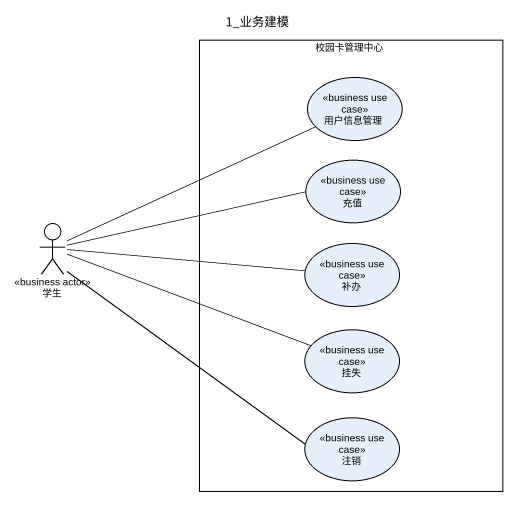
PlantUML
@startuml
title 1_业务建模
rectangle 校园卡管理中心 {
  usecase 用户信息管理 <<business use case>>
  usecase 充值 <<business use case>>
  usecase 补办 <<business use case>>
  usecase 挂失 <<business use case>>
  usecase 注销 <<business use case>>
}
actor 学生 <<business actor>>
学生 -right- 用户信息管理
学生 -right- 充值
学生 -right- 补办
学生 -right- 挂失
学生 -- 注销
@enduml
